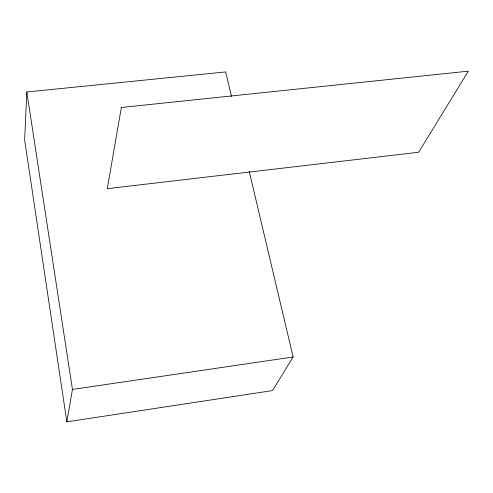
<?xml version="1.0" encoding="UTF-8"?>
<svg xmlns="http://www.w3.org/2000/svg" width="493" height="493" viewBox="0 0 493 493"><rect width="100%" height="100%" fill="white"/><g stroke="black" fill="none" stroke-linecap="round" stroke-linejoin="round"><path stroke-width="0.74" d="M231.537 96.622L225.695 71.929L26.788 91.981L24.65 140.055L66.826 421.835L272.518 390.592L293.119 356.987L249.236 171.441M66.826 421.835L72.446 389.439L26.788 91.981M72.446 389.439L293.119 356.987M121.352 107.486L107.271 188.665L418.637 152.257L468.35 71.165L121.352 107.486"/></g></svg>
